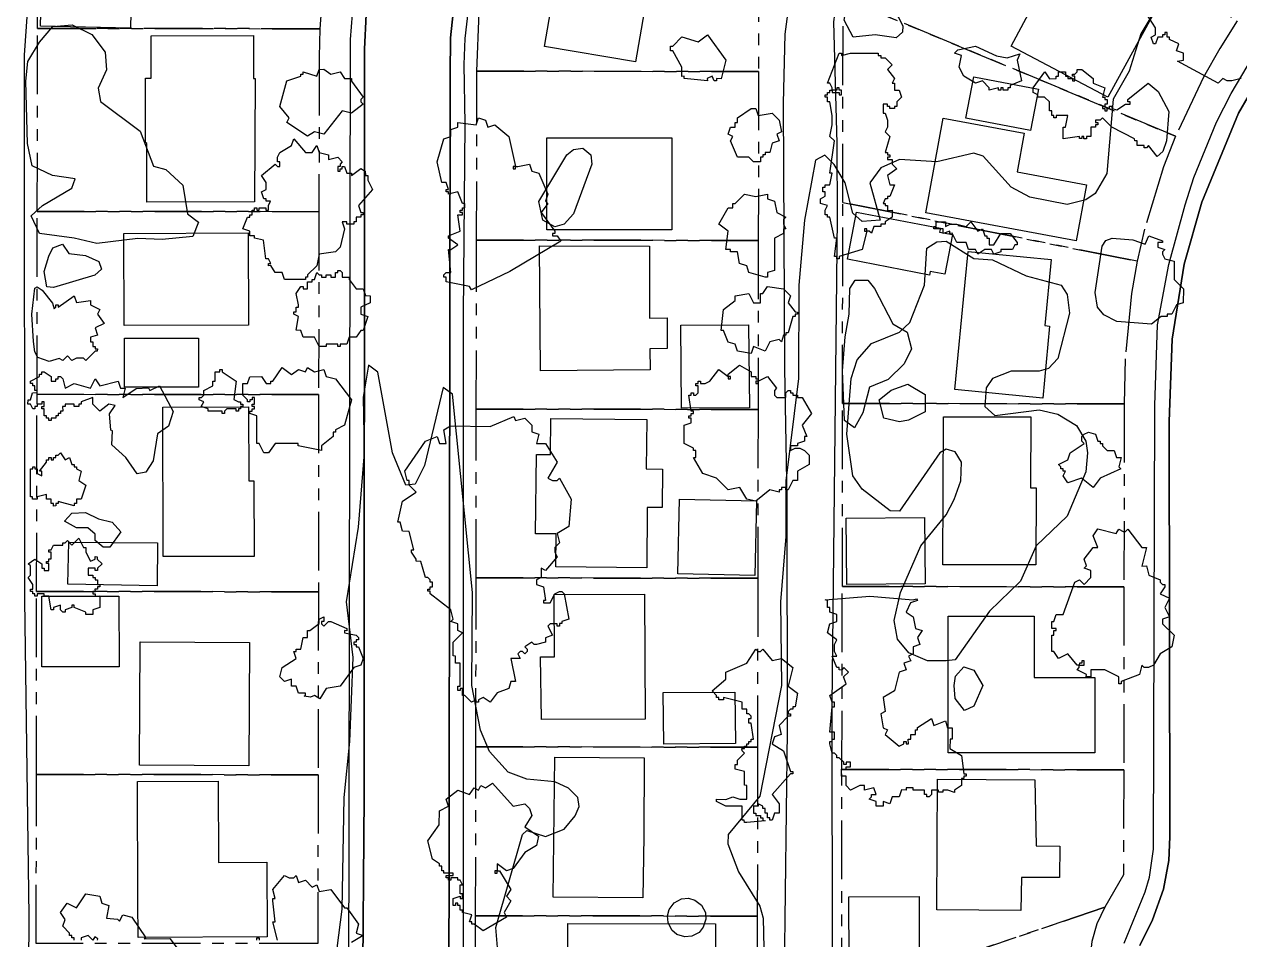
# Model space of a CAD drawing. Header units: metres. Extents: x -550 to 550, y -500 to 950.
# Drawn here: x 232.4 to 363.9, y 64.5 to 163.6 of the extents above; entities that cross this region are included whole.
import ezdxf

# ---------------------------------------------------------------- set-up
doc = ezdxf.new("R2010")
doc.units = ezdxf.units.M
doc.header["$LTSCALE"] = 2
doc.linetypes.add('PHANTOM', pattern=[6.35, 3.175, -0.635, 0.635, -0.635, 0.635, -0.635])
for name, color, linetype in [('SITE-BLDG-EXIST', 7, 'CONTINUOUS'), ('SITE-PROPERTY', 7, 'PHANTOM'), ('SITE-ROAD-CURB', 7, 'CONTINUOUS'), ('SITE-ROAD-GRAVEL', 32, 'CONTINUOUS'), ('SITE-ROAD-PAVED', 7, 'CONTINUOUS'), ('SITE-TREE-CANOPY', 94, 'CONTINUOUS'), ('TOPO-CONTOUR-MAJOR', 8, 'CONTINUOUS'), ('TOPO-CONTOUR-MINOR', 9, 'CONTINUOUS')]:
    doc.layers.add(name, color=color, linetype=linetype)

msp = doc.modelspace()

# ---------------------------------------------------------------- linework, layer by layer
at = {"layer": 'SITE-BLDG-EXIST'}
for points in [[(288.74, 161.19), (291.06, 174.78), (300.9, 173.1), (298.57, 159.51)], [(345.47, 172.92), (356.05, 167.39), (349.67, 155.69), (339.21, 161.24)], [(244.12, 171.73), (243.92, 163.17), (234.2, 163.39), (234.4, 171.96)], [(245.69, 150.69), (245.54, 150.78), (245.54, 157.77), (246.17, 157.77), (246.16, 162.35), (257.24, 162.36), (257.24, 157.71), (257.41, 157.71), (257.35, 144.36), (245.7, 144.35)], [(342.17, 156.56), (341.31, 152.08), (334.31, 153.42), (335.17, 157.92)], [(329.97, 143.19), (331.87, 153.43), (340.63, 151.8), (339.85, 147.63), (347.36, 146.23), (346.24, 140.16)], [(288.98, 151.29), (302.49, 151.3), (302.5, 141.36), (288.99, 141.35)], [(332.86, 140.83), (332.03, 136.53), (330.46, 136.83), (330.38, 136.44), (321.5, 138.17), (322.5, 143.27), (331.57, 141.51), (331.48, 141.1)], [(243.21, 140.96), (256.66, 141.01), (256.7, 131.04), (243.26, 130.99)], [(288.31, 126.09), (288.19, 139.61), (300.07, 139.56), (300.1, 131.8), (301.98, 131.82), (302, 128.49), (300.13, 128.47), (300.15, 126.19)], [(334.24, 135.69), (334.55, 138.99), (343.53, 138.14), (342.85, 130.99), (343.38, 130.93), (342.63, 123.14), (333.13, 124.05)], [(303.47, 131.01), (310.81, 131.07), (310.89, 122.08), (303.54, 122.03)], [(243.28, 129.61), (251.28, 129.63), (251.3, 124.33), (243.3, 124.3)], [(247.48, 105.97), (247.42, 122.15), (256.7, 122.18), (256.73, 114.16), (257.29, 114.16), (257.33, 106)], [(331.91, 121.12), (341.34, 121.09), (341.32, 113.41), (341.93, 113.41), (341.9, 105.07), (331.84, 105.1)], [(299.78, 120.81), (299.73, 115.46), (301.51, 115.44), (301.47, 111.28), (299.85, 111.3), (299.78, 104.76), (289.94, 104.87), (289.98, 108.43), (287.76, 108.45), (287.86, 117.03), (289.38, 117.02), (289.42, 120.92)], [(303.32, 112.19), (311.67, 112.01), (311.5, 103.93), (303.14, 104.11)], [(329.91, 103.03), (321.43, 102.94), (321.35, 110.12), (329.83, 110.22)], [(237.15, 102.98), (237.26, 107.53), (246.85, 107.47), (246.81, 102.83)], [(242.68, 101.7), (242.69, 94.04), (234.33, 94.03), (234.33, 101.7)], [(289.78, 101.88), (299.55, 101.92), (299.61, 88.37), (288.4, 88.33), (288.3, 95.11), (289.81, 95.13)], [(341.7, 99.52), (341.7, 92.89), (348.27, 92.89), (348.28, 84.74), (332.4, 84.74), (332.4, 99.52)], [(256.81, 96.68), (256.73, 83.33), (244.89, 83.4), (244.97, 96.75)], [(301.57, 91.25), (309.33, 91.32), (309.38, 85.73), (301.62, 85.66)], [(299.46, 75.71), (299.38, 69.06), (289.66, 69.13), (289.83, 84.27), (299.52, 84.2)], [(244.74, 68.72), (244.69, 81.64), (253.43, 81.68), (253.46, 72.88), (258.67, 72.89), (258.71, 64.81), (244.75, 64.76)], [(341.78, 81.83), (341.91, 74.67), (344.47, 74.65), (344.44, 71.23), (340.32, 71.26), (340.28, 67.67), (331.17, 67.75), (331.24, 81.89)], [(321.68, 62.06), (321.67, 69.15), (329.25, 69.17), (329.27, 62.07)], [(291.24, 66.26), (307.23, 66.22), (307.21, 55.56), (302.22, 55.56), (302.2, 53.17), (298.9, 53.25), (298.89, 52.07), (292.41, 52.08), (292.4, 49.62), (284.59, 49.61), (284.57, 57.51), (291.24, 57.5)]]:
    msp.add_lwpolyline(points, close=True, dxfattribs=at)
at = {"layer": 'SITE-PROPERTY'}
for points in [[(266.07, 175.64), (265.27, 171.51), (264.72, 167.31), (264.41, 163.11), (233.87, 163.14), (233.91, 189.18), (267.1, 179.74)], [(361.78, 160.96), (360.03, 157.88), (356.99, 151.48), (321.03, 166.43), (336.7, 182.04), (363.68, 163.95)], [(311.88, 158.48), (281.4, 158.52), (281.68, 165.45), (282.48, 170.81), (283.8, 176.06), (285.64, 181.15), (311.9, 170.22)], [(355.71, 148.18), (353.64, 141.4), (352.86, 137.94), (321, 144.32), (321.03, 166.43), (356.99, 151.48)], [(264.35, 160.07), (264.32, 143.31), (233.85, 143.34), (233.87, 163.14), (264.41, 163.11)], [(311.86, 140.19), (281.38, 140.24), (281.4, 158.52), (311.88, 158.48)], [(264.29, 123.51), (233.82, 123.54), (233.85, 143.34), (264.32, 143.31)], [(352.25, 134.45), (351.55, 127.39), (351.45, 122.51), (320.97, 122.55), (321, 144.32), (352.86, 137.94)], [(311.83, 121.9), (281.35, 121.95), (281.38, 140.24), (311.86, 140.19)], [(264.26, 102.17), (233.78, 102.2), (233.82, 123.54), (264.29, 123.51)], [(351.42, 102.7), (320.95, 102.75), (320.97, 122.55), (351.45, 122.51)], [(311.8, 103.63), (281.33, 103.68), (281.35, 121.95), (311.83, 121.9)], [(311.77, 85.35), (281.3, 85.39), (281.33, 103.68), (311.8, 103.63)], [(351.39, 82.9), (320.91, 82.95), (320.95, 102.75), (351.42, 102.7)], [(264.23, 82.36), (233.76, 82.4), (233.78, 102.2), (264.26, 102.17)], [(311.75, 67.06), (281.27, 67.11), (281.3, 85.39), (311.77, 85.35)], [(351.38, 71.53), (349.35, 68.03), (320.88, 58.35), (320.91, 82.95), (351.39, 82.9)], [(264.2, 64.09), (233.73, 64.11), (233.76, 82.4), (264.23, 82.36)], [(311.72, 48.78), (281.24, 48.83), (281.27, 67.11), (311.75, 67.06)], [(320.82, 22.98), (320.88, 58.35), (349.35, 68.03), (348.49, 66.23), (347.94, 64.32), (347.71, 62.34), (347.81, 60.34), (348.23, 58.4), (348.96, 56.55), (349.97, 54.84), (351.26, 53.31)]]:
    msp.add_lwpolyline(points, close=True, dxfattribs=at)
at = {"layer": 'SITE-ROAD-CURB'}
for points in [[(330.98, 267.98), (330.01, 261.58), (327.89, 253.9), (324.02, 245.57), (320.92, 240.28), (317.43, 235.88), (314.51, 232.5), (287.99, 206.15), (282.65, 200.12), (280.76, 197.26), (275.98, 189.06), (273.83, 184.11), (272.31, 179.95), (271.51, 176.87), (270.49, 172.32), (269.81, 168.21), (269.42, 164.65), (269.24, 160.89), (269.2, 80.07), (269.03, 57.28)], [(278.31, 1.59), (278.51, 158.21), (278.57, 162.12), (279.28, 168.91), (279.82, 171.88), (280.79, 175.55), (281.86, 178.88), (283.1, 181.96), (284.76, 185.84), (286.06, 188.24), (289.36, 193.37), (290.97, 195.46), (295.37, 200.55), (317.9, 222.8), (323.6, 228.88), (328.47, 235.04), (331.19, 239.23), (334.3, 245.14), (337.16, 252.34), (338.65, 257.69), (339.76, 262.77), (340.44, 268.1)], [(267.3, -87.33), (267.74, 161.93), (268.16, 167.47), (268.73, 171.55), (270.92, 180.55), (274.89, 190.41), (278.72, 196.9), (282.44, 202.34), (286.47, 206.82), (296.75, 217.32), (314.33, 234.74), (318.03, 239.03), (321.85, 244.72), (324.02, 249.03), (325.38, 252.15), (327.57, 258.26), (329.05, 264.18)], [(341.43, 263.7), (340.45, 258.43), (338.7, 252.17), (335.34, 243.71), (330.88, 235.93), (327.79, 231.76), (323.26, 226.35), (304.03, 206.97), (297.82, 200.97), (294.35, 197.31), (290.24, 192.21), (287.45, 187.73), (283.44, 179.08), (281.43, 172.28), (280.99, 169.85), (280.09, 162.07), (279.98, 159.24), (280.1, 152.83), (279.94, 132.13), (279.92, 29.78)], [(351.46, 64.13), (353.7, 69.7), (354.17, 71.29), (354.6, 74.31), (354.75, 122.33), (355.04, 131.05), (356.26, 137.6), (358.04, 144.06), (358.97, 147), (361.42, 152.98), (363.03, 156.09), (366.36, 161.78)], [(368.01, 161.19), (363.8, 153.97), (359.85, 144.35), (357.93, 137.62), (356.64, 129.5), (356.3, 120.61), (356.38, 75.63), (356.28, 73.1), (355.7, 69.98), (354.52, 66.67), (353.12, 63.88)]]:
    msp.add_lwpolyline(points, dxfattribs=at)
at = {"layer": 'SITE-ROAD-GRAVEL'}
for points in [[(291.32, 263.29), (289.71, 259.89), (288.04, 256.86), (282.66, 250.66), (254.82, 226.06), (240.21, 210.79), (234.42, 204.11), (233.64, 203.09), (233.1, 201.86), (232.95, 200.23), (233.05, 169.09), (232.44, 160.24), (232.47, 101.31), (232.93, 67.05), (232.6, 16.56)], [(314.68, 60.92), (315.03, 87.13), (314.99, 112.13), (314.72, 126.38), (314.58, 155.05), (314.78, 162.52), (315.49, 167.97), (318, 172.34), (322.7, 177.95), (342.02, 196.51), (371.08, 225.16)], [(371.65, 216.61), (342.56, 188.79), (338.33, 185.24), (329.26, 176.82), (323.42, 170.81), (321.01, 167.66), (320.21, 165.44), (320, 163.85), (320.35, 150.7), (320.38, 142.62), (319.83, 89.95), (319.84, 61.68)]]:
    msp.add_lwpolyline(points, dxfattribs=at)
at = {"layer": 'SITE-ROAD-PAVED'}
for points in [[(269.03, 57.28), (269.2, 80.07), (269.24, 160.89), (269.42, 164.65), (269.81, 168.21), (270.49, 172.32), (271.51, 176.87), (272.31, 179.95), (273.83, 184.11), (275.98, 189.06), (278.58, 193.7), (282.65, 200.12), (287.99, 206.15), (314.51, 232.5), (317.43, 235.88), (320.92, 240.28), (324.02, 245.57), (327.89, 253.9), (330.01, 261.58), (330.98, 267.98)], [(340.44, 268.1), (339.76, 262.77), (338.65, 257.69), (337.16, 252.34), (334.3, 245.14), (331.19, 239.23), (328.47, 235.04), (323.6, 228.88), (317.9, 222.8), (295.37, 200.55), (290.97, 195.46), (289.36, 193.37), (286.06, 188.24), (284.76, 185.84), (283.1, 181.96), (281.86, 178.88), (280.79, 175.55), (279.82, 171.88), (279.28, 168.91), (278.57, 162.12), (278.51, 158.21), (278.31, 1.59)], [(353.12, 63.88), (354.52, 66.67), (355.7, 69.98), (356.28, 73.1), (356.38, 75.63), (356.3, 120.61), (356.64, 129.5), (357.93, 137.62), (359.85, 144.35), (363.8, 153.97), (368.01, 161.19)]]:
    msp.add_lwpolyline(points, dxfattribs=at)
at = {"layer": 'SITE-TREE-CANOPY'}
for points in [[(321.15, 164.03), (321.4, 165.52), (321.95, 165.85), (324.21, 165.74), (327, 164.39), (327.49, 163.44), (327.47, 162.74), (326.78, 162.14), (324.49, 162.44), (322.13, 162.2)], [(233.19, 142.87), (234.41, 143.99), (237.59, 145.85), (237.95, 146.85), (235.51, 147.22), (233.28, 148.28), (232.79, 150.69), (232.62, 157.42), (232.83, 159.56), (234.07, 161.65), (235.54, 163.35), (237.61, 163.54), (239.74, 162.49), (241.18, 160.59), (241.35, 158.67), (240.42, 156.66), (240.67, 155.25), (244.99, 152.03), (246.42, 148.22), (247.74, 147.89), (249.6, 146.18), (250.11, 143.07), (251.28, 142.19), (250.68, 140.62), (247.35, 140.31), (244.72, 140.41), (240.3, 139.88), (237.83, 140.46), (234.09, 140.93)], [(308.35, 159.71), (307.85, 157.7), (307.35, 157.71), (307.35, 157.46), (307.1, 157.46), (306.85, 157.96), (306.34, 157.71), (306.35, 157.46), (303.84, 157.71), (303.84, 157.97), (303.6, 157.95), (303.6, 158.96), (302.6, 160.71), (302.35, 160.72), (302.35, 161.22), (302.6, 161.22), (303.6, 162.22), (305.35, 161.71), (306.35, 162.46)], [(319.85, 156.71), (319.6, 157.21), (319.35, 157.21), (320.6, 160.46), (320.85, 160.46), (320.85, 160.21), (321.85, 160.46), (324.84, 160.46), (324.84, 160.21), (325.1, 160.21), (325.1, 159.96), (325.6, 159.96), (326.35, 159.21), (325.85, 158.71), (326.6, 157.71), (326.35, 157.21), (326.6, 157.21), (326.6, 156.46), (327.1, 156.46), (327.35, 155.71), (326.85, 155.21), (326.85, 154.71), (326.6, 154.71), (326.6, 154.46), (326.09, 154.46), (326.09, 154.71), (325.85, 154.71), (325.85, 154.96), (325.35, 154.96), (325.35, 153.96), (325.6, 153.96), (325.85, 153.21), (325.85, 152.47), (325.6, 151.96), (326.1, 151.46), (325.6, 149.71), (325.85, 149.71), (325.85, 149.46), (326.1, 149.46), (326.09, 149.21), (325.85, 149.21), (325.85, 148.96), (326.35, 148.96), (326.35, 148.46), (326.84, 147.96), (325.85, 147.21), (326.1, 146.21), (326.6, 146.21), (326.1, 144.96), (325.85, 144.96), (325.85, 144.71), (325.6, 144.71), (325.35, 144.21), (325.6, 144.21), (325.6, 143.96), (325.85, 143.96), (325.85, 143.45), (326.35, 143.47), (326.35, 142.71), (325.59, 142.21), (325.6, 141.96), (325.1, 141.97), (325.1, 141.71), (324.35, 141.71), (324.1, 140.97), (323.84, 141.21), (323.6, 141.21), (323.1, 139.21), (320.6, 138.46), (320.6, 138.21), (320.35, 138.21), (320.35, 138.46), (320.1, 138.46), (320.35, 140.46), (320.1, 140.46), (319.6, 142.71), (319.35, 142.71), (319.35, 142.96), (319.1, 142.96), (319.1, 143.46), (319.35, 143.96), (318.6, 144.21), (318.6, 144.71), (319.1, 144.97), (319.1, 145.47), (318.85, 145.45), (318.85, 145.96), (319.1, 145.96), (319.1, 146.21), (319.6, 146.21), (319.85, 147.46), (319.6, 147.46), (320.1, 150.96), (319.59, 151.46), (319.85, 152.71), (319.85, 153.71), (319.6, 155.21), (319.35, 155.21), (319.35, 155.71), (319.09, 155.71), (319.09, 155.96), (319.35, 155.95), (319.35, 156.21), (319.6, 156.21), (319.6, 156.46), (319.85, 156.45)], [(339.85, 159.71), (340.35, 157.46), (339.1, 156.96), (339.1, 156.71), (338.85, 156.71), (338.85, 156.46), (338.35, 156.47), (338.34, 156.71), (338.1, 156.71), (338.1, 156.47), (337.85, 156.47), (337.85, 156.71), (336.85, 156.46), (336.85, 156.71), (336.1, 157.46), (335.35, 157.21), (334.1, 157.96), (333.6, 158.96), (333.85, 160.21), (333.1, 160.47), (333.45, 160.83), (335.37, 161.21), (337.63, 160.17), (338.78, 159.95), (340.15, 160.41)], [(265.6, 158.21), (266.6, 158.46), (267.1, 157.71), (267.85, 157.71), (267.85, 157.45), (269.09, 155.71), (268.85, 155.46), (268.85, 155.21), (269.1, 154.96), (267.85, 153.96), (266.85, 154.21), (264.85, 151.71), (263.85, 151.96), (263.1, 151.47), (260.85, 152.96), (261.1, 153.46), (260.1, 154.71), (260.85, 157.46), (262.35, 157.96), (262.35, 158.21), (262.6, 158.21), (262.6, 158.46), (264.1, 157.96), (264.34, 158.71), (264.85, 158.72)], [(352.55, 151.21), (350.09, 152.46), (349.1, 153.46), (348.85, 153.22), (348.35, 153.22), (348.35, 152.96), (348.6, 152.96), (348.6, 152.71), (348.35, 152.72), (348.35, 152.46), (347.85, 152.46), (347.85, 151.46), (347.35, 151.46), (347.35, 151.21), (347.09, 151.21), (347.09, 151.46), (346.85, 151.46), (346.85, 151.22), (346.6, 151.22), (346.6, 151.46), (344.85, 151.21), (344.85, 152.46), (345.09, 152.46), (345.35, 153.71), (344.1, 153.71), (344.1, 153.47), (343.85, 153.45), (343.85, 153.71), (343.6, 153.71), (343.6, 154.21), (343.35, 154.21), (343.35, 155.21), (342.84, 155.71), (342.1, 155.72), (342.1, 155.96), (341.6, 156.21), (341.6, 156.71), (342.85, 158.46), (343.35, 157.7), (344.1, 157.71), (344.1, 157.96), (344.35, 157.96), (344.35, 158.46), (345.1, 158.46), (345.09, 157.96), (345.35, 157.96), (345.35, 157.71), (345.85, 157.71), (345.85, 157.46), (346.1, 157.46), (346.1, 157.96), (345.85, 157.96), (345.85, 158.21), (346.1, 158.21), (346.35, 158.46), (346.35, 158.71), (346.85, 158.71), (348.1, 157.71), (348.1, 157.21), (349.35, 156.71), (349.09, 155.71), (349.35, 155.71), (349.35, 155.46), (349.6, 155.46), (349.6, 154.96), (349.35, 154.96), (349.35, 154.7), (349.1, 154.71), (349.1, 154.46), (349.35, 154.46), (349.35, 154.22), (349.6, 154.22), (349.6, 154.46), (349.84, 154.46), (349.84, 154.72), (350.1, 154.72), (350.1, 154.46), (350.65, 154.33), (351.6, 154.96), (352.1, 154.94), (352.1, 155.21), (351.85, 155.21), (351.85, 155.46), (354.05, 157.22), (355.11, 156.33), (356.29, 154.15), (356.03, 150.97), (355.63, 149.84), (355.03, 149.29), (354.09, 150.46), (353.85, 150.21), (353.6, 150.21), (353.6, 150.46), (352.84, 150.46), (352.85, 150.96), (352.6, 150.96)], [(319.85, 156.21), (320.6, 156.21), (320.6, 155.96), (320.85, 155.96), (320.85, 156.46), (320.6, 156.47), (320.6, 156.71), (320.35, 156.71), (320.35, 156.47), (319.85, 156.45)], [(311.84, 153.71), (313.35, 153.96), (314.1, 153.21), (314.35, 151.96), (313.85, 151.71), (314.1, 150.96), (313.35, 150.71), (313.1, 149.71), (312.6, 149.71), (312.6, 149.46), (312.35, 149.46), (312.34, 149.21), (312.1, 149.21), (312.1, 148.71), (311.35, 148.71), (310.85, 149.21), (309.6, 149.22), (308.85, 150.96), (309.1, 151.46), (308.6, 151.71), (308.84, 152.46), (309.35, 152.46), (309.35, 152.96), (309.6, 152.96), (309.6, 153.46), (311.09, 154.46), (311.6, 154.46)], [(285.85, 148.21), (287.1, 148.46), (287.35, 147.71), (288.1, 147.46), (289.1, 145.21), (288.85, 144.46), (289.1, 144.21), (288.35, 143.21), (289.85, 141.21), (289.85, 140.96), (289.6, 140.96), (289.6, 140.71), (290.1, 140.71), (290.51, 140.1), (284.98, 136.85), (280.83, 134.86), (280.6, 135.21), (278.1, 135.71), (278.1, 136.21), (277.85, 136.21), (277.85, 136.46), (278.09, 136.71), (278.6, 136.71), (278.35, 139.21), (278.6, 139.21), (279.35, 139.71), (278.35, 140.46), (278.35, 140.71), (279.6, 141.21), (279.35, 142.96), (279.85, 142.96), (279.84, 143.21), (279.6, 143.21), (279.6, 143.46), (279.84, 143.46), (279.84, 143.71), (280.1, 143.71), (280.1, 144.21), (279.85, 144.21), (279.35, 145.46), (278.35, 145.21), (278.34, 145.46), (278.1, 145.46), (278.1, 145.71), (278.34, 145.71), (278.1, 146.46), (277.6, 146.46), (277.1, 148.71), (277.85, 151.21), (278.6, 151.46), (278.6, 152.21), (279.35, 152.46), (279.35, 152.96), (281.35, 152.71), (281.6, 153.46), (282.35, 153.21), (282.59, 152.46), (283.35, 152.71), (284.85, 151.46), (285.6, 148.21)], [(262.85, 149.71), (263.6, 149.71), (264.1, 150.46), (264.35, 149.71), (265.35, 149.46), (265.35, 148.96), (266.35, 149.21), (266.85, 148.71), (266.6, 148.46), (266.6, 148.21), (266.35, 148.21), (266.35, 147.71), (266.6, 147.71), (266.6, 147.96), (266.84, 147.96), (266.85, 148.21), (267.1, 148.21), (267.35, 147.46), (267.85, 147.47), (267.85, 147.21), (268.85, 147.97), (269.34, 147.71), (269.35, 147.21), (269.6, 147.21), (269.6, 146.71), (270.1, 145.71), (268.6, 143.96), (268.85, 143.22), (269.1, 143.21), (269.1, 142.96), (268.85, 142.96), (268.85, 142.71), (268.35, 142.72), (268.35, 142.21), (268.09, 142.22), (268.1, 141.96), (267.35, 141.96), (267.35, 142.2), (266.84, 142.21), (267.1, 141.46), (266.6, 139.46), (266.1, 138.96), (264.35, 138.7), (264.1, 137.46), (263.1, 136.46), (263.1, 136.21), (262.85, 136.21), (262.85, 135.96), (260.6, 135.96), (260.35, 136.71), (259.6, 136.71), (259.1, 137.47), (258.85, 137.45), (258.85, 137.71), (259.1, 137.71), (258.85, 138.21), (258.59, 138.21), (258.34, 140.21), (257.35, 140.46), (257.35, 140.7), (256.85, 140.71), (256.85, 141.21), (256.1, 141.46), (256.6, 142.71), (256.85, 142.71), (256.85, 142.96), (257.1, 142.96), (257.1, 143.46), (257.34, 143.46), (257.34, 143.71), (257.6, 143.71), (257.6, 143.46), (257.85, 143.46), (257.85, 143.71), (258.59, 143.71), (258.59, 143.46), (258.85, 143.46), (258.85, 143.96), (259.09, 144.46), (258.6, 144.46), (258.6, 144.71), (258.35, 144.71), (258.1, 145.46), (258.6, 145.71), (258.6, 146.47), (258.1, 147.21), (259.6, 148.46), (259.85, 148.21), (260.1, 148.21), (260.1, 148.71), (259.84, 148.71), (259.84, 149.21), (260.1, 149.71), (261.35, 150.46), (261.6, 151.21)], [(285.35, 148.21), (285.35, 147.96), (285.59, 147.96), (285.6, 148.21)], [(312.84, 144.71), (313.6, 144.46), (313.85, 143.21), (314.85, 142.71), (314.6, 142.46), (314.6, 141.96), (314.85, 141.46), (314.6, 141.46), (314.6, 140.96), (313.6, 140.46), (313.6, 136.96), (312.85, 136.71), (312.85, 136.21), (312.6, 136.21), (310.85, 136.71), (310.6, 137.46), (309.84, 137.71), (309.6, 138.96), (308.85, 138.96), (308.85, 139.2), (308.35, 139.21), (308.6, 141.21), (307.6, 141.97), (308.59, 143.71), (309.1, 143.71), (309.1, 144.21), (309.35, 144.21), (310.35, 145.21), (311.6, 144.96), (312.85, 145.21)], [(335.6, 141.21), (336.1, 141.46), (336.35, 140.71), (336.6, 140.71), (336.6, 140.46), (336.85, 140.46), (336.85, 139.71), (337.35, 139.71), (338.1, 140.96), (339.1, 140.96), (339.85, 139.96), (339.85, 139.71), (339.6, 139.71), (339.35, 139.21), (338.1, 139.21), (338.1, 138.96), (337.35, 138.71), (337.1, 139.21), (336.35, 139.21), (335.6, 138.72), (335.34, 139.2), (334.6, 139.21), (334.35, 139.96), (333.34, 139.96), (332.85, 140.97), (332.59, 140.95), (332.59, 141.21), (331.85, 140.96), (331.85, 141.46), (330.85, 141.46), (330.85, 141.71), (331.1, 141.71), (331.1, 142.21), (332.1, 142.21), (332.1, 141.71), (332.6, 141.96), (333.35, 141.95), (334.35, 141.71), (334.85, 142.21)], [(323.6, 141.46), (323.35, 141.46), (323.35, 141.21), (323.6, 141.21)], [(354.1, 140.71), (355.6, 140.14), (355.6, 139.96), (355.1, 139.96), (355.1, 139.46), (355.85, 139.21), (355.6, 138.96), (355.6, 138.71), (355.85, 138.21), (356.85, 137.97), (356.85, 135.96), (357.85, 134.96), (357.84, 133.46), (357.1, 133.22), (356.6, 132.21), (356.09, 132.22), (356.09, 131.96), (355.45, 131.96), (354.41, 131.12), (350.64, 131.41), (349.23, 132.15), (348.55, 132.99), (348.29, 134.56), (349.08, 139.57), (349.46, 140.2), (350.15, 140.45), (352.37, 140.27), (353.7, 139.79)], [(235.59, 135.11), (234.88, 135.16), (234.6, 136.82), (235.08, 138.49), (235.52, 139.41), (236.57, 139.79), (237.26, 138.77), (239.05, 138.55), (240.49, 137.92), (240.79, 137.09), (240.08, 136.43)], [(266.85, 136.21), (267.6, 136.21), (267.6, 135.96), (268.35, 134.96), (269.1, 134.96), (269.35, 134.22), (269.85, 134.21), (269.85, 133.46), (268.85, 132.96), (268.85, 132.21), (269.6, 131.96), (269.1, 130.46), (268.85, 130.46), (268.35, 129.71), (267.6, 129.71), (267.35, 128.96), (266.6, 128.96), (266.6, 128.71), (266.35, 128.71), (266.35, 128.96), (265.1, 128.96), (265.1, 128.71), (264.35, 128.72), (263.85, 129.71), (262.6, 129.71), (262.35, 130.46), (261.85, 130.47), (262.1, 131.96), (261.6, 132.21), (261.6, 132.46), (261.85, 132.46), (261.85, 132.96), (262.1, 132.96), (262.1, 133.21), (261.85, 134.46), (262.35, 135.21), (262.6, 135.21), (262.6, 134.96), (263.1, 134.96), (263.1, 135.71), (263.6, 135.71), (263.6, 135.96), (263.84, 135.96), (264.1, 136.71), (264.35, 136.46), (264.6, 136.46), (264.6, 136.21), (265.1, 136.21), (265.1, 136.46), (265.6, 136.46), (265.6, 136.21), (266.1, 136.21), (266.1, 136.71), (266.35, 136.71), (266.35, 136.96), (266.6, 136.96), (266.84, 136.71)], [(327.63, 126.85), (325.92, 125.13), (323.89, 124.31), (323.15, 121.54), (322.26, 119.91), (321.2, 120.72), (320.95, 126.1), (321.27, 129.77), (321.68, 132.21), (321.76, 134.98), (322.32, 135.88), (323.71, 135.88), (324.44, 134.99), (326.4, 131.16), (327.95, 130.27), (328.44, 128.47)], [(235.85, 132.96), (235.85, 133.21), (236.1, 133.21), (236.1, 132.96), (237.85, 134.21), (238.1, 133.47), (239.6, 133.71), (239.6, 133.21), (240.6, 132.71), (240.35, 132.21), (241.1, 131.21), (240.1, 130.72), (240.35, 129.96), (239.6, 129.71), (239.59, 129.21), (239.85, 129.21), (239.85, 128.71), (240.1, 128.71), (240.1, 128.46), (240.35, 128.46), (240.34, 128.21), (240.1, 128.21), (239.1, 127.21), (238.85, 127.46), (238.1, 127.46), (237.6, 127.21), (237.1, 127.72), (236.6, 127.2), (236.21, 127.41), (235.15, 127.1), (233.9, 127.53), (233.59, 128.15), (233.42, 129.27), (233.26, 132.21), (233.58, 135.02), (233.82, 135.16), (234.36, 134.83), (235.48, 133.39), (235.67, 132.81)], [(315.85, 132.46), (316.09, 132.45), (316.09, 132.21), (315.85, 132.21), (315.85, 131.97), (315.6, 131.95), (315.09, 130.21), (314.85, 130.21), (314.85, 129.96), (314.6, 129.96), (314.35, 129.21), (314.1, 129.46), (313.1, 129.21), (312.6, 128.21), (311.35, 128.71), (311.1, 127.96), (309.6, 128.21), (309.35, 128.96), (308.6, 129.2), (308.1, 130.46), (307.85, 130.46), (308.1, 132.71), (309.35, 133.71), (309.35, 134.21), (310.84, 134.46), (311.35, 133.46), (312.1, 133.46), (312.09, 134.46), (312.35, 134.46), (312.85, 135.21), (314.6, 134.96), (315.35, 134.21), (315.1, 133.46)], [(263.85, 125.96), (264.85, 126.21), (265.1, 125.46), (266.1, 125.21), (267.85, 122.96), (267.1, 120.21), (266.1, 119.71), (266.1, 119.46), (265.85, 119.46), (265.85, 118.96), (264.59, 117.96), (264.6, 117.46), (262.09, 117.96), (262.09, 118.21), (259.59, 118.21), (258.85, 117.21), (258.35, 117.21), (257.85, 118.21), (257.6, 118.21), (257.6, 121.22), (256.85, 121.46), (256.85, 121.71), (257.1, 121.71), (257.1, 121.96), (257.35, 121.96), (257.35, 122.21), (257.1, 122.21), (257.1, 122.46), (257.35, 122.46), (257.35, 123.21), (257.09, 123.21), (257.1, 122.96), (256.85, 122.96), (256.85, 122.71), (256.6, 122.71), (256.6, 122.96), (256.1, 123.46), (256.1, 124.71), (256.6, 124.71), (256.84, 125.45), (258.09, 125.46), (258.6, 124.71), (259.1, 124.71), (259.1, 124.96), (259.35, 124.96), (260.35, 126.46), (261.35, 125.7), (262.1, 126.22), (262.85, 125.96), (263.1, 126.46)], [(308.6, 125.71), (309.84, 126.71), (311.1, 125.96), (311.1, 125.46), (311.6, 125.46), (311.6, 125.21), (311.85, 125.21), (311.85, 124.96), (312.85, 125.46), (313.84, 124.21), (313.6, 123.96), (313.6, 123.46), (313.85, 123.21), (314.85, 123.21), (314.85, 123.71), (315.1, 123.96), (315.35, 123.96), (315.35, 123.71), (315.6, 123.71), (315.6, 123.46), (316.1, 123.46), (316.1, 123.21), (316.6, 123.21), (317.6, 121.46), (316.6, 120.21), (317.1, 118.96), (316.85, 118.96), (316.85, 118.46), (316.1, 118.21), (316.1, 117.96), (315.35, 117.96), (315.35, 117.46), (315.84, 117.71), (316.35, 117.72), (316.85, 117.46), (317.35, 116.96), (317.35, 115.96), (316.09, 115.21), (316.1, 114.21), (315.59, 114.21), (315.09, 113.21), (314.85, 113.21), (314.85, 113.46), (314.35, 113.46), (314.35, 113.21), (314.1, 113.21), (314.1, 112.96), (313.1, 113.21), (311.6, 111.96), (310.6, 112.21), (309.85, 113.46), (308.6, 113.21), (307.35, 114.46), (305.85, 114.96), (304.85, 116.71), (305.1, 116.71), (305.1, 117.46), (304.85, 117.46), (304.85, 117.71), (303.85, 118.21), (303.85, 120.21), (304.6, 120.46), (304.6, 120.96), (304.35, 120.96), (304.35, 121.21), (304.6, 121.21), (304.6, 121.46), (304.85, 121.46), (304.85, 121.71), (304.6, 121.71), (304.35, 123.46), (304.59, 123.46), (304.6, 123.71), (304.85, 123.71), (304.85, 123.46), (305.1, 123.46), (305.35, 123.71), (305.35, 124.46), (305.09, 124.46), (305.09, 124.72), (305.35, 124.72), (305.35, 124.96), (305.6, 124.96), (305.6, 124.71), (306.1, 124.71), (306.6, 124.96), (307.6, 126.21), (308.6, 125.46)], [(236.09, 121.47), (236.09, 121.21), (235.85, 121.21), (235.85, 120.97), (235.35, 120.95), (235.35, 120.71), (235.1, 120.71), (235.1, 120.96), (234.85, 120.96), (234.84, 121.21), (234.6, 121.21), (234.6, 121.96), (234.35, 121.96), (234.35, 122.21), (234.6, 122.21), (234.6, 122.71), (234.35, 122.71), (234.35, 122.46), (233.85, 122.46), (233.85, 122.21), (233.6, 122.21), (233.6, 121.96), (233.35, 121.96), (233.1, 122.46), (232.84, 122.46), (232.85, 122.96), (233.1, 122.96), (233.34, 123.7), (233.85, 123.72), (233.85, 123.96), (233.6, 123.96), (233.6, 124.46), (233.35, 124.46), (233.35, 124.71), (233.1, 124.71), (233.1, 124.96), (234.1, 125.46), (234.1, 125.71), (234.34, 125.71), (234.34, 125.96), (234.6, 125.96), (235.35, 125.46), (235.35, 124.96), (235.85, 124.96), (235.85, 125.21), (236.1, 125.21), (236.1, 125.46), (236.35, 125.46), (236.6, 125.21), (236.85, 124.21), (237.85, 124.71), (239.6, 124.21), (240.1, 125.21), (240.6, 124.46), (242.6, 124.96), (242.85, 124.22), (243.35, 124.21), (243.12, 123.2), (244.53, 124.17), (245.89, 124.25), (246.04, 123.94), (247.07, 124.47), (248.56, 121.67), (248.04, 120.1), (246.86, 119.26), (246.38, 116.35), (245.6, 115.12), (244.64, 114.95), (243.42, 116.7), (241.93, 118.09), (241.98, 119.58), (241.79, 119.67), (241.66, 121.43), (242.27, 122.33), (241.59, 122.46), (240.6, 121.72), (239.85, 122.46), (239.85, 123.21), (238.6, 122.71), (238.6, 122.46), (238.35, 122.46), (238.35, 122.21), (237.84, 122.21), (237.84, 122.46), (236.85, 122.47), (236.85, 122.21), (236.59, 122.21), (236.6, 121.71), (236.35, 121.71), (236.35, 121.47)], [(255.6, 122.71), (255.85, 122.71), (255.85, 122.46), (256.1, 122.46), (256.1, 122.21), (255.85, 122.21), (255.85, 121.96), (255.6, 121.96), (255.6, 121.71), (255.35, 121.71), (255.35, 121.96), (254.35, 121.97), (254.1, 121.71), (254.1, 121.46), (253.85, 121.47), (253.85, 121.71), (252.35, 121.71), (252.35, 121.96), (251.59, 122.21), (251.85, 122.71), (251.35, 122.96), (251.35, 123.21), (251.6, 123.21), (251.85, 123.46), (251.85, 123.96), (252.85, 124.46), (252.85, 124.96), (253.1, 124.96), (253.09, 125.96), (253.6, 125.96), (253.6, 126.22), (253.85, 126.22), (253.85, 125.96), (255.35, 124.96), (255.1, 122.97)], [(308.6, 125.21), (308.85, 125.21), (308.85, 125.46), (308.6, 125.46)], [(311.6, 124.96), (311.6, 124.71), (311.85, 124.71), (311.85, 124.96)], [(329.92, 121.63), (328.12, 120.73), (327.15, 120.57), (325.43, 120.97), (324.95, 122.93), (326.25, 123.99), (328.04, 124.64), (329.92, 123.51)], [(285.6, 120.71), (286.6, 120.96), (287.35, 120.21), (287.35, 119.47), (288.1, 119.21), (287.85, 118.21), (288.85, 118.21), (290.1, 116.21), (289.1, 114.46), (289.6, 114.21), (290.1, 114.21), (290.35, 114.46), (291.6, 112.21), (291.35, 109.22), (290.1, 108.46), (290.35, 107.46), (289.85, 106.96), (289.85, 106.46), (290.1, 105.96), (288.85, 104.46), (288.35, 104.71), (288.35, 103.71), (287.85, 103.46), (287.85, 102.96), (288.6, 102.71), (288.85, 101.21), (288.6, 101.21), (288.6, 100.96), (289.35, 100.96), (289.85, 101.96), (290.35, 102.21), (290.6, 102.21), (290.85, 101.96), (291.35, 99.21), (290.6, 98.96), (290.6, 98.72), (290.35, 98.72), (290.35, 98.46), (290.1, 98.46), (290.1, 98.7), (289.35, 98.71), (289.1, 98.46), (289.6, 97.46), (288.85, 97.2), (288.84, 96.72), (287.85, 96.46), (287.59, 96.46), (287.35, 96.71), (286.6, 96.21), (286.85, 95.96), (286.85, 95.71), (286.6, 95.46), (286.35, 95.71), (286.1, 95.71), (285.84, 95.46), (286.1, 94.96), (285.1, 94.96), (285.59, 92.46), (285.1, 92.46), (284.85, 91.71), (283.6, 91.22), (282.85, 90.22), (282.1, 90.71), (281.6, 90.46), (281.6, 90.21), (281.35, 90.21), (281.35, 90.46), (280.84, 90.21), (280.09, 90.96), (279.85, 90.96), (279.85, 91.71), (279.6, 91.71), (279.6, 91.47), (279.35, 91.47), (279.35, 91.96), (279.6, 91.95), (279.6, 94.46), (279.09, 94.46), (279.1, 95.21), (278.85, 95.22), (278.84, 96.71), (279.85, 97.71), (279.34, 97.96), (279.35, 98.71), (278.59, 98.96), (278.85, 99.21), (278.6, 100.21), (276.35, 101.96), (276.34, 102.22), (276.1, 102.22), (276.1, 102.46), (276.34, 102.46), (276.35, 102.72), (276.6, 102.72), (276.6, 103.2), (276.35, 103.21), (276.35, 103.46), (276.1, 103.71), (275.85, 103.71), (275.34, 105.46), (274.85, 105.47), (274.85, 105.71), (274.35, 106.46), (274.35, 106.71), (274.59, 106.71), (274.1, 108.71), (273.35, 108.72), (273.1, 109.71), (272.85, 109.71), (273.35, 111.96), (274.85, 112.96), (274.1, 113.71), (274.1, 114.21), (273.85, 114.21), (273.6, 115.21), (275.85, 118.46), (277.1, 118.96), (277.35, 118.21), (278.1, 118.21), (277.85, 119.71), (278.57, 120.14), (282.83, 120.07), (285.39, 121.14)], [(348.6, 118.46), (348.84, 118.46), (348.85, 118.21), (349.1, 118.21), (349.1, 117.96), (349.59, 117.46), (350.35, 117.46), (350.6, 116.7), (351.1, 116.72), (350.85, 115.71), (351.09, 115.46), (348.85, 114.46), (348.1, 113.46), (346.84, 114.46), (345.35, 113.96), (344.85, 114.71), (345.1, 115.21), (344.84, 115.21), (344.84, 115.46), (344.6, 115.46), (344.6, 115.71), (344.35, 115.96), (345.34, 116.46), (345.6, 117.21), (347.1, 118.21), (346.85, 118.46), (346.85, 118.96), (347.1, 119.21), (347.6, 119.46), (348.35, 119.21)], [(236.85, 116.46), (237.35, 116.71), (237.6, 115.96), (237.85, 115.96), (237.85, 115.71), (238.1, 115.71), (238.1, 115.46), (238.6, 115.21), (238.35, 114.21), (239.1, 113.71), (238.6, 112.21), (238.1, 112.21), (238.1, 111.71), (237.85, 111.71), (237.84, 111.46), (236.1, 111.95), (236.1, 111.71), (235.85, 111.71), (235.85, 111.47), (235.6, 111.45), (235.6, 111.71), (235.35, 111.71), (235.35, 112.21), (234.85, 112.21), (234.85, 112.71), (233.85, 112.46), (233.85, 112.21), (233.34, 112.21), (233.34, 112.46), (233.1, 112.46), (233.1, 115.46), (233.35, 115.46), (233.35, 115.71), (233.59, 115.71), (233.6, 115.46), (233.85, 115.46), (233.85, 114.96), (234.34, 114.72), (234.35, 115.21), (234.1, 115.21), (234.85, 116.21), (234.85, 116.46), (235.1, 116.46), (235.1, 116.71), (235.34, 116.71), (235.35, 116.46), (235.6, 116.46), (235.6, 116.71), (235.85, 116.7), (235.85, 116.96), (236.1, 116.96), (236.35, 117.2)], [(242.9, 108.66), (241.68, 107.01), (240.99, 107.01), (240.11, 107.71), (240.11, 108.4), (239.32, 109.1), (238.1, 109.1), (236.79, 109.8), (237.58, 110.67), (239.06, 110.76), (240.46, 110.06), (241.94, 109.71)], [(238.85, 106.96), (239.1, 106.96), (239.1, 106.46), (239.6, 105.47), (240.1, 105.71), (240.1, 105.97), (240.34, 105.96), (240.34, 105.71), (240.85, 105.21), (240.35, 104.71), (240.35, 104.46), (240.1, 104.46), (240.1, 104.71), (239.35, 104.71), (239.35, 103.96), (239.85, 103.96), (239.85, 103.71), (240.1, 103.71), (240.1, 103.46), (240.35, 103.46), (240.35, 102.96), (240.6, 102.96), (240.6, 102.71), (240.35, 102.71), (240.35, 102.46), (240.09, 102.46), (240.1, 102.21), (239.85, 102.21), (239.85, 101.96), (240.1, 101.96), (240.1, 101.7), (240.6, 101.72), (240.6, 100.46), (239.85, 100.21), (239.85, 99.71), (239.1, 99.71), (239.1, 99.96), (237.84, 100.46), (237.85, 100.71), (237.6, 100.71), (237.6, 100.46), (236.85, 100.21), (236.85, 99.96), (236.6, 99.96), (236.35, 100.21), (236.35, 100.71), (235.6, 100.46), (235.6, 100.21), (235.34, 100.21), (235.1, 101.71), (234.59, 101.71), (234.6, 101.96), (233.85, 101.96), (233.85, 101.71), (233.6, 101.71), (233.6, 101.96), (233.35, 101.96), (233.35, 102.21), (233.1, 102.21), (233.1, 102.46), (233.35, 102.46), (233.35, 102.96), (232.85, 103.71), (233.1, 103.96), (233.1, 104.96), (232.85, 105.21), (233.6, 105.71), (234.35, 105.2), (234.35, 104.72), (234.6, 104.72), (234.6, 104.46), (235.1, 104.46), (235.1, 105.22), (234.85, 105.22), (234.85, 105.46), (235.1, 105.46), (235.1, 105.72), (235.34, 105.72), (235.35, 106.46), (235.1, 106.46), (235.1, 106.71), (235.35, 106.71), (235.6, 107.21), (236.6, 107.22), (236.6, 107.46), (236.85, 107.46), (237.1, 107.72), (237.6, 107.21), (238.35, 107.96)], [(346.35, 94.21), (345.35, 95.47), (344.35, 94.95), (343.85, 95.71), (343.6, 95.71), (343.6, 97.46), (343.85, 97.46), (343.85, 97.96), (344.1, 97.96), (344.1, 98.21), (343.6, 98.21), (343.6, 98.96), (343.85, 98.96), (344.09, 99.7), (344.85, 99.72), (346.1, 103.21), (346.6, 103.46), (347.1, 102.96), (347.85, 103.7), (347.85, 104.46), (347.1, 104.71), (347.35, 104.96), (347.1, 105.71), (348.1, 106.96), (348.6, 106.96), (348.1, 108.21), (348.6, 108.97), (350.59, 108.46), (350.85, 108.96), (351.35, 108.71), (351.6, 108.71), (351.85, 108.96), (353.35, 106.96), (353.85, 106.96), (353.35, 104.95), (353.85, 104.97), (354.1, 103.96), (355.35, 103.46), (355.35, 103.21), (355.59, 102.96), (355.85, 102.96), (355.85, 102.7), (355.35, 101.96), (356.35, 101.46), (355.84, 100.46), (356.35, 99.46), (355.6, 99.21), (355.6, 98.71), (356.84, 97.46), (356.6, 96.21), (355.35, 95.46), (354.6, 94.21), (354.09, 93.96), (353.6, 93.96), (353.35, 94.21), (353.1, 93.21), (351.1, 92.47), (351.1, 92.21), (350.85, 92.21), (350.85, 92.96), (349.35, 93.71), (347.85, 93.72), (347.85, 92.96), (347.34, 92.96), (347.35, 93.22), (346.35, 93.71), (346.59, 93.96), (346.59, 94.21)], [(328.63, 101.3), (328.97, 101.4), (329.1, 101.21), (328.34, 100.96), (327.84, 99.96), (328.6, 99.46), (328.85, 98.21), (329.6, 97.97), (329.1, 97.21), (329.35, 96.46), (328.6, 96.21), (328.6, 95.46), (328.1, 95.21), (328.35, 94.71), (327.6, 94.46), (327.85, 93.71), (327.1, 93.46), (326.6, 91.46), (325.35, 90.71), (325.6, 89.21), (325.1, 88.96), (325.35, 87.46), (325.85, 87.21), (325.6, 86.71), (327.1, 85.47), (327.6, 85.71), (327.6, 85.97), (327.85, 85.97), (327.85, 85.71), (328.1, 85.71), (328.09, 86.21), (328.35, 86.21), (328.35, 86.71), (328.85, 86.71), (328.85, 87.21), (329.1, 87.21), (329.1, 87.47), (330.6, 88.46), (330.85, 87.71), (332.1, 88.21), (332.34, 87.46), (332.85, 87.46), (332.85, 86.21), (332.6, 86.22), (332.59, 85.21), (333.85, 84.46), (334.1, 82.46), (334.35, 82.46), (334.35, 82.21), (334.1, 82.21), (334.1, 81.96), (333.85, 81.96), (333.85, 81.21), (333.09, 80.71), (333.09, 80.46), (332.35, 80.71), (331.84, 80.71), (331.84, 80.47), (331.6, 80.47), (331.35, 80.47), (331.35, 80.71), (330.59, 80.71), (330.6, 80.21), (330.35, 79.96), (330.1, 79.96), (330.1, 80.21), (329.85, 80.21), (329.85, 80.71), (328.6, 80.71), (328.6, 80.96), (327.85, 80.96), (327.85, 80.71), (327.35, 80.72), (327.1, 79.96), (326.35, 79.96), (326.1, 79.22), (325.35, 79.46), (325.35, 78.96), (324.6, 78.96), (324.6, 79.46), (323.84, 79.71), (324.1, 79.96), (324.1, 80.21), (324.6, 80.21), (324.34, 80.96), (323.35, 80.71), (323.35, 81.21), (322.85, 81.21), (321.84, 80.71), (321.35, 81.21), (321.35, 82.21), (320.85, 82.21), (320.85, 82.96), (321.35, 82.96), (321.35, 83.21), (321.85, 83.21), (321.85, 83.71), (321.35, 83.72), (321.35, 83.46), (321.1, 83.46), (321.1, 83.72), (320.6, 84.21), (320.35, 84.21), (320.35, 84.46), (320.1, 84.71), (319.85, 84.71), (319.6, 85.71), (319.6, 85.96), (319.85, 85.96), (319.85, 86.21), (320.1, 86.21), (320.1, 86.96), (319.6, 86.97), (319.85, 89.71), (320.1, 89.71), (320.1, 90.21), (319.85, 90.21), (319.6, 90.96), (321.35, 92.21), (321.09, 92.96), (321.6, 93.46), (321.1, 93.96), (320.85, 93.7), (320.6, 93.71), (320.6, 93.96), (320.34, 93.96), (319.85, 95.21), (320.35, 95.21), (320.1, 95.71), (320.09, 96.46), (320.35, 96.96), (319.34, 97.71), (319.6, 98.71), (320.35, 98.96), (320.34, 99.71), (319.6, 99.96), (319.6, 100.46), (319.35, 100.46), (319.35, 101.22), (319.1, 101.3), (323.92, 101.71)], [(262.85, 90.96), (262.85, 91.21), (262.1, 91.21), (261.85, 91.96), (261.35, 91.96), (261.35, 92.71), (260.59, 92.46), (260.1, 92.96), (260.35, 93.96), (261.85, 94.96), (261.6, 95.72), (261.85, 95.71), (261.85, 95.96), (262.35, 95.96), (262.6, 97.22), (263.1, 97.21), (263.09, 97.96), (263.35, 97.96), (264.35, 98.72), (264.35, 99.22), (264.85, 99.46), (264.84, 98.96), (264.6, 98.96), (264.6, 98.71), (264.85, 98.46), (265.35, 98.96), (265.6, 98.96), (267.35, 98.21), (267.35, 97.95), (267.1, 97.96), (267.1, 97.71), (268.35, 97.46), (268.6, 97.21), (268.6, 96.96), (268.35, 96.96), (268.35, 96.71), (268.1, 96.71), (268.1, 96.46), (268.35, 96.46), (268.35, 96.21), (268.6, 96.21), (269.1, 94.96), (268.85, 94.22), (268.1, 93.96), (266.6, 91.96), (265.1, 91.71), (264.42, 90.57), (263.85, 90.96), (263.42, 90.75), (262.72, 90.87)], [(310.6, 77.21), (310.35, 77.21), (310.34, 77.46), (310.1, 77.46), (310.1, 78.96), (308.34, 78.96), (307.35, 79.46), (307.35, 79.71), (308.35, 79.7), (309.1, 79.96), (309.85, 79.71), (310.6, 79.71), (310.6, 81.21), (310.35, 81.22), (310.35, 82.71), (309.35, 82.96), (309.35, 83.46), (309.6, 83.46), (309.59, 83.96), (310.35, 84.71), (310.1, 84.96), (310.09, 85.21), (310.35, 85.21), (310.35, 85.46), (310.6, 85.46), (310.6, 85.71), (310.85, 85.71), (310.85, 85.96), (311.1, 85.96), (311.1, 86.21), (311.35, 86.21), (311.1, 87.96), (310.85, 87.96), (310.85, 88.46), (311.1, 88.46), (311.1, 88.71), (310.85, 88.96), (310.6, 88.96), (310.6, 89.46), (310.1, 89.46), (310.1, 90.21), (308.1, 90.71), (308.1, 90.46), (307.6, 90.46), (307.59, 90.71), (307.35, 90.71), (307.35, 90.96), (306.85, 91.46), (308.35, 92.71), (308.35, 93.46), (310.6, 94.46), (311.6, 95.96), (311.85, 95.71), (312.1, 95.71), (312.35, 95.96), (313.35, 94.72), (314.35, 94.96), (315.6, 93.96), (315.1, 91.97), (316.1, 91.21), (315.84, 89.71), (315.6, 89.71), (315.6, 89.46), (315.35, 89.46), (315.1, 89.21), (315.1, 88.96), (315.34, 88.96), (315.34, 88.71), (315.1, 88.71), (314.1, 87.71), (314.34, 86.71), (313.6, 86.46), (313.35, 85.71), (314.6, 84.96), (315.35, 82.71), (315.6, 82.71), (315.6, 82.47), (315.35, 82.45), (313.35, 80.21), (314.1, 79.21), (314.1, 78.21), (313.6, 78.21), (313.35, 77.46), (313.1, 77.46), (313.1, 77.71), (312.84, 77.71), (312.85, 78.21), (312.6, 78.21), (312.6, 78.71), (312.35, 78.71), (312.35, 78.97), (311.85, 79.21), (311.85, 78.96), (311.35, 78.96), (311.35, 78.21), (311.6, 78.21), (311.6, 77.97), (312.1, 77.96), (312.1, 77.71), (312.35, 77.71), (312.35, 77.46), (312.6, 77.37)], [(346.85, 94.21), (347.1, 94.21), (347.1, 94.71), (346.85, 94.71), (346.85, 94.46), (346.6, 94.46), (346.59, 94.21)], [(283.85, 71.96), (285.1, 69.96), (284.6, 69.21), (285.09, 68.71), (284.35, 67.47), (284.6, 66.96), (282.1, 65.46), (281.1, 66.21), (280.85, 66.21), (280.85, 66.46), (280.6, 66.46), (280.85, 67.21), (279.85, 67.46), (279.85, 67.7), (279.59, 67.71), (279.6, 68.21), (279.35, 68.21), (279.35, 68.46), (279.1, 68.46), (279.1, 68.21), (278.85, 68.21), (278.84, 68.96), (279.6, 69.21), (279.6, 68.96), (279.85, 68.96), (279.85, 69.46), (279.6, 69.46), (279.6, 70.46), (279.85, 70.46), (279.6, 70.96), (279.35, 70.96), (279.35, 71.21), (278.59, 71.21), (278.59, 70.97), (278.35, 70.95), (278.35, 71.21), (278.1, 71.21), (278.1, 71.46), (278.85, 71.45), (278.85, 71.71), (277.85, 71.71), (277.85, 71.96), (277.6, 71.96), (277.6, 72.46), (277.35, 72.46), (277.35, 72.71), (276.6, 73.22), (276.1, 75.21), (277.34, 76.96), (277.35, 78.46), (278.34, 78.96), (278.1, 79.71), (279.35, 80.71), (280.6, 80.21), (281.1, 80.96), (281.6, 80.71), (281.84, 81.21), (282.35, 80.96), (283.1, 81.46), (285.35, 78.96), (286.6, 79.21), (287.09, 78.71), (287.35, 77.96), (286.6, 76.71), (288.09, 75.71), (287.85, 74.71), (286.6, 73.96), (285.34, 72.21), (284.6, 71.96), (283.6, 72.71), (283.6, 71.96)], [(283.35, 71.96), (283.35, 71.71), (283.6, 71.7), (283.6, 71.96)], [(306.19, 66.73), (305.91, 65.86), (305.45, 65.3), (304.65, 64.89), (303.92, 64.83), (303.06, 65.09), (302.51, 65.56), (302.09, 66.36), (302.03, 67.09), (302.21, 67.79), (302.76, 68.5), (303.56, 68.92), (304.29, 68.99), (304.99, 68.8), (305.71, 68.25), (306.13, 67.45)]]:
    msp.add_lwpolyline(points, close=True, dxfattribs=at)
for points in [[(364.1, 157.71), (363.1, 157.46), (362.6, 157.46), (362.1, 157.71), (361.61, 157.23), (361.13, 157.46), (357.22, 159.59), (357.85, 159.71), (357.85, 160.46), (357.1, 160.71), (357.35, 161.46), (356.35, 161.96), (356.35, 162.2), (356.1, 162.21), (356.1, 162.71), (355.84, 162.71), (355.84, 162.46), (355.6, 162.46), (355.6, 162.21), (355.1, 162.21), (354.85, 161.46), (354.6, 161.46), (354.35, 162.21), (354.85, 162.46), (354.85, 163.21), (353.85, 164.71)], [(259.85, 64.46), (259.35, 66.46), (259.6, 66.46), (259.35, 68.71), (259.35, 68.97), (259.6, 68.97), (259.34, 69.96), (260.6, 71.46), (261.09, 71.21), (261.6, 71.21), (261.85, 71.47), (262.1, 70.71), (262.85, 70.96), (263.6, 70.21), (264.1, 70.46), (264.35, 69.72), (265.59, 69.96), (267.09, 67.97), (267.35, 67.97), (268.6, 66.21), (268.35, 65.21), (269.1, 64.96), (267.85, 64.2)], [(237.85, 64.47), (237.85, 64.71), (237.6, 64.71), (237.6, 64.96), (237.35, 64.96), (237.35, 65.21), (236.6, 65.96), (236.85, 66.71), (236.35, 67.46), (237.09, 68.46), (238.1, 67.96), (239.1, 69.46), (240.6, 69.21), (240.84, 68.46), (241.6, 68.21), (241.35, 66.83), (242.51, 66.73), (242.75, 66.51), (243.1, 67.21), (244.09, 66.96), (245.59, 64.71), (245.42, 64.59), (248.19, 64.63), (248.97, 63.58)], [(240.35, 64.46), (240.39, 64.6), (240.09, 64.82), (239.85, 64.46), (239.34, 64.96), (238.6, 64.71), (238.6, 64.46)], [(257.6, 64.46), (257.6, 64.71), (257.85, 64.71), (257.85, 64.46)]]:
    msp.add_lwpolyline(points, dxfattribs=at)
at = {"layer": 'TOPO-CONTOUR-MAJOR'}
msp.add_lwpolyline([(291.14, 149.45), (291.86, 150.03), (292.87, 150.18), (293.74, 149.45), (293.83, 148.44), (291.86, 143.08), (290.85, 141.97), (289.85, 141.67), (288.56, 142.4), (288.11, 144.41)], close=True, dxfattribs=at)
at = {"layer": 'TOPO-CONTOUR-MINOR'}
for points in [[(354.33, 164.37), (353.26, 162.55), (352, 158.52), (350.24, 155.5), (349.57, 147.44), (348.29, 145.26), (347.28, 144.58), (345.27, 144.1), (341.24, 144.88), (339.22, 145.98), (336.2, 149.33), (335.19, 149.66), (331.16, 148.7), (327.13, 148.96), (325.11, 148.06), (323.93, 146.43), (325.04, 142.4), (323.1, 142.23), (322.09, 143.13), (321.24, 146.43), (320.08, 148.42), (319.07, 149.41), (318.06, 148.87), (316.85, 142.4), (316.26, 135.34), (316.21, 125.27), (314.85, 114.18), (314.85, 108.14), (314.26, 101.08), (314.37, 92.02), (312.01, 80.04), (308.6, 75.89), (308.57, 74.89), (309.73, 71.86), (312.01, 68.15), (312.37, 66.83), (312.74, 50.7)], [(283.98, 59.77), (283.45, 65.82), (286.33, 75.89), (286.82, 76.34), (288.84, 75.68), (290.85, 76.48), (292.05, 77.91), (292.46, 78.92), (292.33, 79.92), (291.33, 80.93), (289.85, 81.6), (286.82, 81.89), (284.81, 82.65), (282.79, 84.87), (281.79, 87.18), (280.86, 92.02), (280.93, 102.09), (278.76, 123.57), (277.76, 124.27), (275.74, 115.82), (274.73, 113.82), (273.72, 113.72), (272.27, 117.21), (270.7, 125.93), (269.69, 126.69), (269.1, 123.25), (269.22, 117.21), (268.55, 109.15), (267.26, 101.08), (267.98, 95.04), (267.64, 85.97), (267.02, 79.92), (266.79, 67.83), (265.88, 60.78)]]:
    msp.add_lwpolyline(points, dxfattribs=at)
for points in [[(330.09, 139.37), (331.16, 140.06), (332.17, 140.13), (335.19, 138.24), (337.2, 138.11), (340.83, 136.35), (344.63, 135.34), (345.29, 134.34), (345.52, 132.32), (344.26, 127.43), (343.25, 126.35), (342.24, 126.03), (339.22, 126.06), (337.21, 125.27), (336.5, 124.26), (336.37, 122.24), (337.45, 121.24), (342.24, 121.86), (344.26, 121.39), (346.27, 120.15), (347.28, 118.47), (347.49, 117.21), (347.28, 115.15), (345.27, 110.35), (341.93, 107.13), (340.23, 103.3), (336.89, 100.08), (333.17, 94.8), (332.17, 94.7), (330.15, 94.71), (328.14, 95.55), (326.93, 97.05), (326.55, 99.07), (327.26, 102.09), (329.43, 107.13), (332.17, 110.49), (333.05, 112.17), (333.78, 114.18), (333.86, 116.2), (333.17, 117.33), (332.17, 117.6), (331.49, 117.21), (327.13, 110.89), (326.12, 110.94), (323.1, 113.26), (322.09, 114.73), (321.43, 119.22), (321.92, 125.27), (322.54, 127.28), (324.11, 129.03), (327.13, 130.28), (328.27, 131.31), (329.84, 135.34)], [(334.1, 94.03), (335.19, 93.68), (336.14, 92.02), (335.19, 89.78), (334.18, 89.31), (333.17, 90.63), (333.04, 92.02), (333.21, 93.02)]]:
    msp.add_lwpolyline(points, close=True, dxfattribs=at)

doc.saveas('drawing.dxf')
